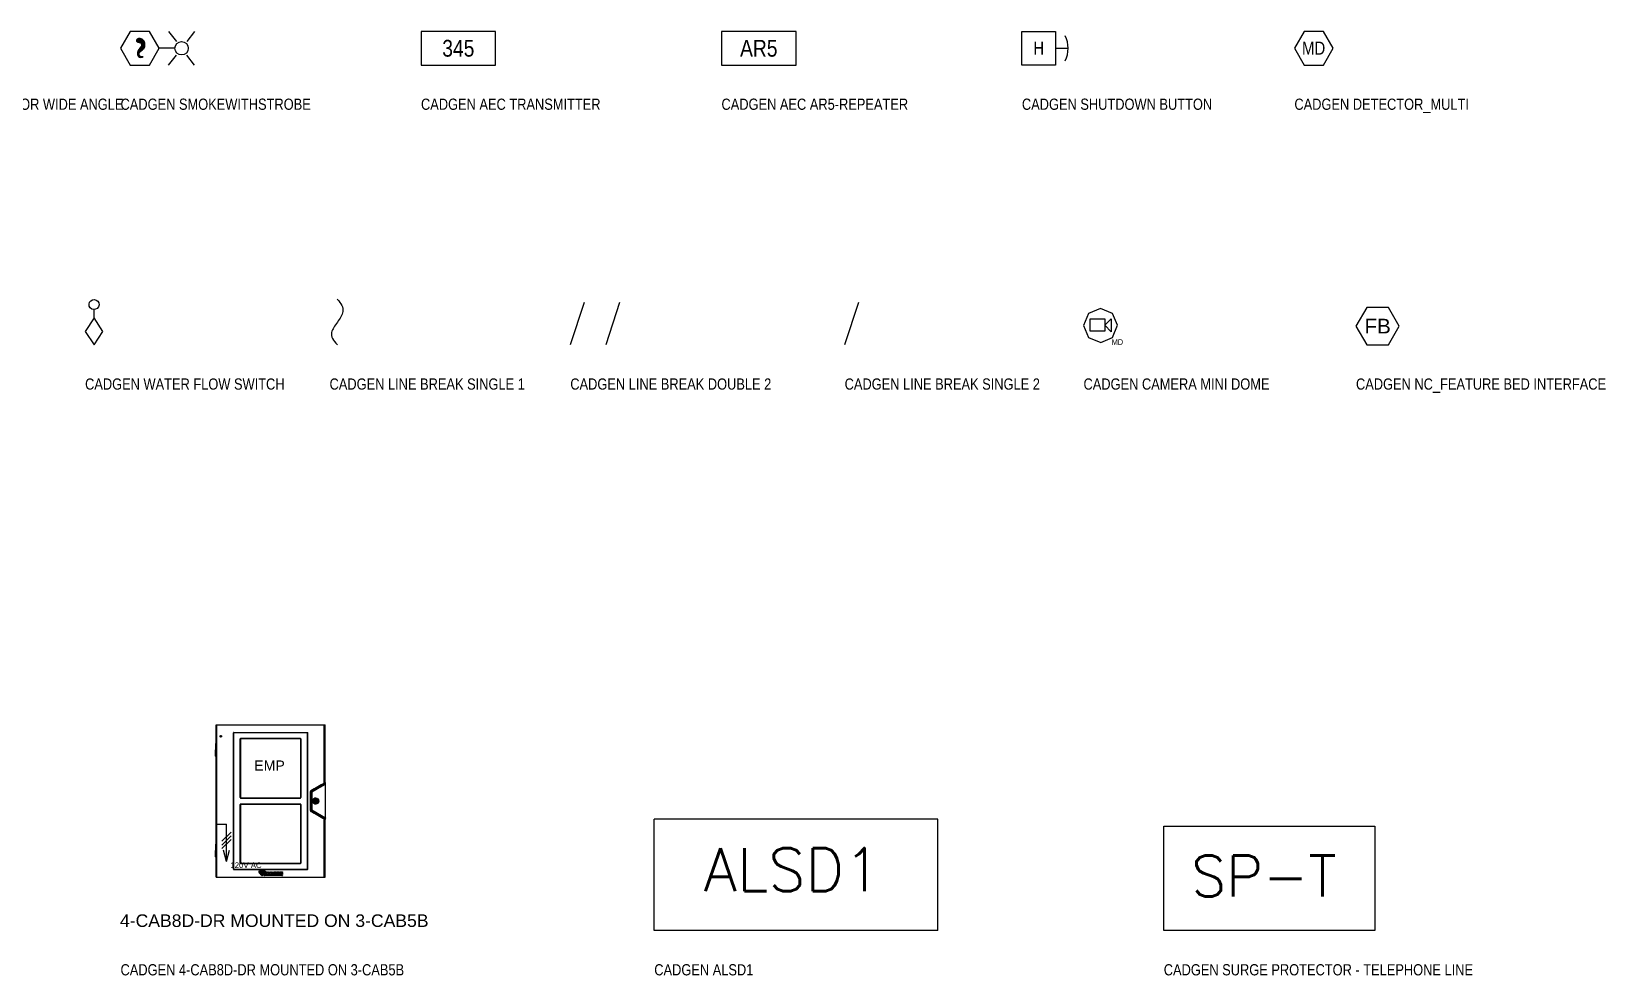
# Model space of a CAD drawing. Extents: x 0 to 1678, y -24 to 1301.
# Drawn here: x 814 to 1658, y -24 to 482 of the extents above; entities that cross this region are included whole.
import ezdxf
from ezdxf.enums import TextEntityAlignment as Align

# ---------------------------------------------------------------- set-up
doc = ezdxf.new("R2010")
doc.units = 0
doc.header["$MEASUREMENT"] = 0
doc.set_wipeout_variables(frame=1)
for name, color, linetype in [('3CAB_INNER_DOOR_', 7, 'Continuous'), ('4050102_A_07', 7, 'Continuous'), ('50116-0157_GATOR', 7, 'Continuous'), ('9001015_06', 7, 'Continuous'), ('9001059_001', 7, 'Continuous'), ('9001067_07', 7, 'Continuous'), ('FA-Riser', 7, 'Continuous'), ('FH-832-6_PENN_DO', 7, 'Continuous'), ('KEY-2', 7, 'Continuous'), ('LEGEND$0$1EFP2-G-ANNO-TEXT', 7, 'Continuous'), ('LEGEND$0$E-ALARM', 7, 'Continuous'), ('LOCK_BARREL-2', 7, 'Continuous'), ('LOCKTAB-2', 7, 'Continuous')]:
    doc.layers.add(name, color=color, linetype=linetype)
doc.styles.add('ADDRESS', font='sanss___.ttf')
doc.styles.add('AMTS', font='ARIALN.TTF', dxfattribs={"height": 9})
doc.styles.add('Arial', font='arial.ttf')
doc.styles.add('BURG RISER$0$SIMPLEX', font='simplex.shx', dxfattribs={"height": 0.09375})
doc.styles.add('LEGEND$0$SIMPLEX', font='simplex.shx', dxfattribs={"height": 0.09375})
doc.styles.add('ROMANS', font='ROMANS.shx', dxfattribs={"height": 9})

# ---------------------------------------------------------------- blocks, each defined once
blk = doc.blocks.new('CADGEN ALSD1')
for p, q in [((0, 0), (0, 59.68)), ((151.94, 59.68), (0, 59.68)), ((151.94, 0), (151.94, 59.68)), ((151.94, 0), (0, 0))]:
    blk.add_line(p, q)
at = {"style": 'BURG RISER$0$SIMPLEX'}
blk.add_text('ALSD1', height=23.085, dxfattribs=at).set_placement((73.99, 32.65), align=Align.MIDDLE_CENTER)
at = {"color": 0, "lineweight": 30, "flags": 104}
blk.add_attdef('DeviceAttributes', text='', height=9, dxfattribs=at).set_placement((156.44, 4.5), align=Align.TOP_LEFT)
blk = doc.blocks.new('CADGEN WATER FLOW SWITCH')
at = {"color": 0, "linetype": 'Continuous', "lineweight": -2}
for p, q in [((0, 8.4), (0, 12.9)), ((0, 8.4), (-4.8, 1.2)), ((-4.8, 1.2), (0, -6)), ((4.8, 1.2), (0, 8.4)), ((0, -6), (4.8, 1.2))]:
    blk.add_line(p, q, dxfattribs=at)
blk.add_ellipse((0, 15.6), major_axis=(1.2, 2.4), ratio=1, dxfattribs=at)
at = {"color": 0, "lineweight": 30, "flags": 104}
blk.add_attdef('DeviceAttributes', text='', height=9, dxfattribs=at).set_placement((9.3, -1.5), align=Align.TOP_LEFT)
blk = doc.blocks.new('CADGEN LINE BREAK DOUBLE 2')
at = {"color": 0, "linetype": 'Continuous', "lineweight": -2}
for p, q in [((-5.83, 11.31), (-13.18, -11.31)), ((13.18, 11.31), (5.83, -11.31))]:
    blk.add_line(p, q, dxfattribs=at)
at = {"color": 0, "lineweight": 30, "flags": 104}
blk.add_attdef('DeviceAttributes', text='', height=9, dxfattribs=at).set_placement((17.68, -6.81), align=Align.TOP_LEFT)
blk = doc.blocks.new('CADGEN DETECTOR_MULTI')
at = {"color": 0, "lineweight": -2}
blk.add_lwpolyline([(5.28, -9.05), (10.47, -0.05), (5.28, 8.94), (-5.11, 8.94), (-10.3, -0.05), (-5.11, -9.05)], close=True, dxfattribs=at)
at = {"color": 0, "lineweight": -2, "style": 'AMTS', "flags": 8}
blk.add_attdef('MD', text='', height=7, dxfattribs=at).set_placement((0, 0), align=Align.MIDDLE_CENTER)
at = {"color": 0, "lineweight": 30, "flags": 104}
blk.add_attdef('DeviceAttributes', text='', height=9, dxfattribs=at).set_placement((14.97, -4.55), align=Align.TOP_LEFT)
blk = doc.blocks.new('CADGEN SMOKEWITHSTROBE')
at = {"lineweight": -2}
h = blk.add_hatch(color=0, dxfattribs=at)
h.dxf.hatch_style = 1
edge = h.paths.add_edge_path()
edge.add_spline(control_points=[(-0.76, 5.19), (-0.59, 5.21), (0.22, 5.33), (1.75, 4.7), (2.91, 2.78), (2.63, 0.26), (1.08, -1.09), (-0.15, -2.02), (-0.66, -3.26), (-0.02, -4.82), (2.49, -4.49), (-0.32, -5.33), (-1.38, -3.7), (-1.34, -1.87), (-0.51, -0.31), (0.71, 0.77), (1.08, 2.14), (0.23, 3.14), (-0.98, 3), (-2, 3.79), (-1.79, 4.79), (-1.2, 5.09), (-0.88, 5.16), (-0.76, 5.19)], knot_values=[0, 0, 0, 0, 0.501359, 2.439251, 4.489808, 6.865277, 9.359, 10.393183, 11.453228, 13.189528, 14.471345, 15.800208, 18.203787, 19.265824, 21.231198, 23.261522, 24.129924, 25.146265, 26.59862, 27.564989, 28.483227, 29.080337, 29.461804, 29.461804, 29.461804, 29.461804], degree=3, periodic=0)
at = {"color": 0, "lineweight": -2}
for p, q in [((15.41, 8.98), (19.52, 3.65)), ((29.28, 8.98), (25.17, 3.65)), ((18.76, 0), (10.38, 0)), ((15.41, -8.98), (19.52, -3.65)), ((29.28, -8.98), (25.17, -3.65))]:
    blk.add_line(p, q, dxfattribs=at)
blk.add_lwpolyline([(5.19, -8.99), (10.38, 0), (5.19, 8.99), (-5.19, 8.99), (-10.38, 0), (-5.19, -8.99)], close=True, dxfattribs=at)
blk.add_circle((22.35, 0), 3.59, dxfattribs=at)
at = {"color": 0, "lineweight": -2, "start_tangent": (0.991955, 0.147673), "end_tangent": (0.974653, 0.210274)}
blk.add_spline([(-0.76, 5.19), (-0.26, 5.24), (1.56, 4.57), (2.64, 2.82), (2.38, 0.46), (0.69, -1.38), (-0.08, -2.07), (-0.45, -3.06), (0.47, -4.53), (1.74, -4.65), (0.44, -4.91), (-1.3, -3.25), (-1.29, -2.19), (-0.44, -0.41), (0.78, 1.21), (0.92, 2.07), (0.3, 2.87), (-1.11, 3.22), (-1.82, 3.88), (-1.63, 4.78), (-1.12, 5.09), (-0.76, 5.19)], degree=3, dxfattribs=at)
at = {"color": 0, "lineweight": 30, "flags": 104}
blk.add_attdef('DeviceAttributes', text='', height=9, dxfattribs=at).set_placement((33.78, -4.49), align=Align.TOP_LEFT)
blk = doc.blocks.new('CADGEN NC_FEATURE BED INTERFACE')
at = {"flags": 128}
blk.add_lwpolyline([(11.6, 0), (5.8, 10.05), (-5.8, 10.05), (-11.6, 0), (-5.8, -10.05), (5.8, -10.05)], close=True, dxfattribs=at)
at = {"style": 'Arial'}
blk.add_text('FB', height=7.891, dxfattribs=at).set_placement((0, 0), align=Align.MIDDLE_CENTER)
at = {"color": 0, "lineweight": 30, "flags": 104}
blk.add_attdef('DeviceAttributes', text='', height=9, dxfattribs=at).set_placement((16.1, -5.55), align=Align.TOP_LEFT)
blk = doc.blocks.new('CADGEN AEC TRANSMITTER')
blk.add_lwpolyline([(-20, -9), (20, -9), (20, 9), (-20, 9)], close=True)
at = {"style": 'ROMANS'}
blk.add_attdef('345', text='', height=9, dxfattribs=at).set_placement((0, 0), align=Align.MIDDLE_CENTER)
at = {"color": 0, "lineweight": 30, "flags": 104}
blk.add_attdef('DeviceAttributes', text='', height=9, dxfattribs=at).set_placement((24.5, -4.5), align=Align.TOP_LEFT)
blk = doc.blocks.new('CADGEN AEC AR5-REPEATER')
blk.add_lwpolyline([(-20, -9), (20, -9), (20, 9), (-20, 9)], close=True)
at = {"style": 'ROMANS'}
blk.add_attdef('AR5', text='', height=9, dxfattribs=at).set_placement((0, 0), align=Align.MIDDLE_CENTER)
at = {"color": 0, "lineweight": 30, "flags": 104}
blk.add_attdef('DeviceAttributes', text='', height=9, dxfattribs=at).set_placement((24.5, -4.5), align=Align.TOP_LEFT)
blk = doc.blocks.new('SE2')
at = {"layer": '3CAB_INNER_DOOR_', "color": 7, "linetype": 'Continuous'}
for p, q in [((15.874, 9.862), (15.85, 9.862)), ((15.85, 9.862), (15.85, 9.612)), ((15.874, 5.862), (15.85, 5.862)), ((15.85, 5.862), (15.85, 5.612))]:
    blk.add_line(p, q, dxfattribs=at)
at = {"layer": '4050102_A_07', "color": 7, "linetype": 'Continuous'}
for p, q in [((15.874, 10.604), (15.902, 10.604)), ((15.874, 4.557), (15.874, 10.604)), ((15.902, 10.604), (20.175, 10.604)), ((15.902, 4.557), (15.902, 10.604)), ((20.175, 10.604), (20.204, 10.604)), ((20.175, 8.291), (20.175, 10.604)), ((20.204, 8.306), (20.204, 10.604)), ((20.175, 4.557), (20.175, 6.87)), ((20.204, 4.557), (20.204, 6.855)), ((15.874, 4.557), (15.902, 4.557)), ((15.902, 4.557), (20.175, 4.557)), ((20.175, 4.557), (20.204, 4.557))]:
    blk.add_line(p, q, dxfattribs=at)
at = {"layer": '50116-0157_GATOR', "color": 7, "linetype": 'Continuous'}
for p, q in [((15.874, 9.612), (15.842, 9.612)), ((15.842, 9.612), (15.842, 9.362)), ((15.874, 9.362), (15.842, 9.362)), ((15.874, 5.612), (15.842, 5.612)), ((15.842, 5.612), (15.842, 5.362)), ((15.874, 5.362), (15.842, 5.362))]:
    blk.add_line(p, q, dxfattribs=at)
at = {"layer": '9001015_06', "color": 7, "linetype": 'Continuous'}
for p, q in [((19.677, 7.94), (20.224, 8.256)), ((20.222, 8.252), (19.678, 7.938)), ((20.182, 8.238), (20.182, 8.291)), ((20.223, 8.315), (20.219, 8.314)), ((20.225, 8.257), (20.221, 8.256)), ((20.226, 8.313), (20.222, 8.312)), ((20.222, 8.258), (20.222, 8.312)), ((20.222, 8.258), (20.226, 8.26)), ((20.222, 6.909), (20.222, 8.252)), ((20.225, 8.252), (20.222, 8.252)), ((20.224, 8.256), (20.225, 8.257)), ((20.225, 8.256), (20.226, 8.258)), ((20.225, 6.909), (20.225, 8.252)), ((20.226, 8.313), (20.226, 8.313)), ((20.226, 8.26), (20.226, 8.313)), ((20.226, 8.26), (20.226, 8.26)), ((19.615, 7.942), (19.615, 7.219)), ((19.618, 7.942), (19.651, 7.942)), ((19.618, 7.942), (19.618, 7.219)), ((19.651, 7.219), (19.651, 7.942)), ((19.664, 7.218), (19.664, 7.943)), ((19.666, 7.943), (19.664, 7.943)), ((19.676, 7.938), (19.666, 7.943)), ((19.666, 7.943), (19.666, 7.218)), ((19.667, 7.945), (19.677, 7.94)), ((19.676, 7.223), (19.676, 7.938)), ((19.678, 7.938), (19.676, 7.938)), ((19.678, 7.938), (19.677, 7.94)), ((19.678, 7.938), (19.678, 7.223)), ((19.651, 7.219), (19.618, 7.219)), ((19.666, 7.218), (19.664, 7.218)), ((19.666, 7.218), (19.676, 7.223)), ((19.677, 7.221), (19.667, 7.216)), ((19.678, 7.223), (19.676, 7.223)), ((19.678, 7.223), (19.677, 7.221)), ((20.224, 6.905), (19.677, 7.221)), ((19.678, 7.223), (20.222, 6.909)), ((20.182, 6.87), (20.182, 6.923)), ((20.221, 6.905), (20.225, 6.904)), ((20.225, 6.909), (20.222, 6.909)), ((20.222, 6.85), (20.222, 6.903)), ((20.226, 6.901), (20.222, 6.903)), ((20.225, 6.904), (20.224, 6.905)), ((20.226, 6.903), (20.225, 6.905)), ((20.226, 6.848), (20.226, 6.901)), ((20.226, 6.901), (20.226, 6.901)), ((20.219, 6.847), (20.223, 6.846)), ((20.222, 6.85), (20.226, 6.848)), ((20.226, 6.848), (20.226, 6.848))]:
    blk.add_line(p, q, dxfattribs=at)
blk.add_circle((19.837, 7.581), 0.12, dxfattribs=at)
for centre, radius, start, end in [((19.67, 7.942), 0.0555, 119.4393, 179.95638), ((19.671, 7.942), 0.053, 119.39545, 179.89937), ((19.669, 7.943), 0.00495, 119.37839, 179.95374), ((19.669, 7.943), 0.00245, 118.75224, 179.95312), ((19.678, 7.938), 0.0025, 120.04029, 179.95971), ((19.67, 7.219), 0.0555, 180.04362, 240.5607), ((19.671, 7.219), 0.053, 180.10063, 240.60455), ((19.669, 7.218), 0.00495, 180.0464, 240.62146), ((19.669, 7.218), 0.00245, 180.04718, 241.24745), ((19.678, 7.223), 0.0025, 180.04029, 239.95971)]:
    blk.add_arc(centre, radius, start, end, dxfattribs=at)
for centre, major_axis, ratio, start_param, end_param in [((18.037, 6.827), (6.081, 3.515), 0.030233, 1.193312, 1.286191), ((18.039, 6.824), (6.084, 3.515), 0.030227, 1.193323, 1.286202), ((18.039, 6.771), (6.084, 3.515), 0.030227, 1.193323, 1.282447), ((18.04, 6.769), (6.081, 3.515), 0.030233, 1.193312, 1.282436), ((20.159, 8.279), (0.0607, 0.0351), 0.030233, 0.138795, 1.193312), ((20.181, 8.291), (0.00123, -0.00218), 0.311765, 1.397293, 3.178331), ((20.16, 8.276), (0.0632, 0.0351), 0.029613, 0.139831, 1.194348), ((20.16, 8.223), (0.0632, 0.0351), 0.029613, 0.139831, 1.194348), ((20.181, 8.238), (0.00123, -0.00218), 0.311765, 0.036738, 1.397293), ((20.161, 8.221), (0.0607, 0.0351), 0.030233, 0.138795, 1.193312), ((20.22, 8.312), (0.00077, -0.00238), 0.986581, 1.263721, 3.357006), ((20.22, 8.258), (0.00077, -0.00238), 0.986581, 0.215413, 1.263721), ((20.223, 8.252), (-0.00126, -0.00361), 0.034508, 3.216435, 4.752325), ((20.224, 8.313), (-0.00196, -0.00158), 0.994283, 2.465482, 4.342356), ((20.223, 8.258), (-0.00217, 0.00125), 0.99757, 2.61694, 3.141591), ((20.224, 8.26), (-0.00196, -0.00158), 0.994283, 1.416176, 2.464484), ((20.225, 8.252), (0, 0.00577), 0.030233, 0.456792, 1.588271), ((19.617, 7.942), (0.0025, 0), 0.020137, 1.302597, 3.176513), ((19.644, 7.988), (0.00123, -0.00218), 0.231658, 1.44035, 3.177476), ((19.666, 7.947), (0.00123, -0.00218), 0.234907, 0.035912, 1.438579), ((19.617, 7.219), (0.0025, 0), 0.020137, 3.106672, 4.980588), ((19.644, 7.173), (0.00123, 0.00218), 0.231658, 3.10571, 4.842836), ((18.037, 8.334), (6.081, -3.515), 0.030233, -1.286191, -1.193312), ((18.039, 8.337), (6.084, -3.515), 0.030227, -1.286202, -1.193323), ((18.04, 8.392), (6.081, -3.515), 0.030233, -1.282436, -1.193312), ((19.666, 7.214), (0.00123, 0.00218), 0.234907, 4.844606, 6.247273), ((18.039, 8.39), (6.084, -3.515), 0.030227, -1.282447, -1.193323), ((20.181, 6.923), (0.00123, 0.00218), 0.311765, 4.885893, 6.246447), ((20.16, 6.938), (0.0632, -0.0351), 0.029613, -1.194348, -0.139831), ((20.161, 6.94), (0.0607, -0.0351), 0.030233, -1.193312, -0.138795), ((20.22, 6.903), (0.00077, 0.00238), 0.986581, 5.019464, 6.067772), ((20.223, 6.909), (0.00126, -0.00361), 0.034508, 4.672453, 6.208343), ((20.223, 6.903), (-0.00217, -0.00125), 0.99757, 3.141593, 3.666246), ((20.225, 6.909), (0, 0.00577), 0.030233, 1.553322, 2.6848), ((20.224, 6.901), (0.00196, -0.00158), 0.994283, 0.677108, 1.725416), ((20.181, 6.87), (0.00123, 0.00218), 0.311765, 3.104854, 4.885893), ((20.159, 6.882), (0.0607, -0.0351), 0.030233, -1.193312, -0.138795), ((20.16, 6.885), (0.0632, -0.0351), 0.029613, -1.194348, -0.139831), ((20.22, 6.85), (0.00077, 0.00238), 0.986581, 2.92618, 5.019464), ((20.224, 6.848), (-0.00196, 0.00158), 0.994283, 1.940829, 3.817703)]:
    blk.add_ellipse(centre, major_axis=major_axis, ratio=ratio, start_param=start_param, end_param=end_param, dxfattribs=at)
at = {"layer": '9001059_001', "color": 7, "linetype": 'Continuous'}
for p, q in [((17.67, 4.687), (17.67, 4.769)), ((17.67, 4.769), (17.76, 4.769)), ((17.761, 4.687), (17.67, 4.687)), ((17.76, 4.75), (17.695, 4.75)), ((17.695, 4.75), (17.695, 4.737)), ((17.695, 4.737), (17.756, 4.737)), ((17.756, 4.72), (17.695, 4.72)), ((17.695, 4.72), (17.695, 4.707)), ((17.695, 4.707), (17.761, 4.707)), ((17.708, 4.799), (17.7, 4.799)), ((17.756, 4.737), (17.756, 4.72)), ((17.76, 4.769), (17.76, 4.75)), ((17.761, 4.707), (17.761, 4.687)), ((17.777, 4.769), (17.853, 4.769)), ((17.777, 4.687), (17.777, 4.769)), ((17.853, 4.687), (17.777, 4.687)), ((17.847, 4.749), (17.802, 4.749)), ((17.802, 4.749), (17.802, 4.708)), ((17.802, 4.708), (17.847, 4.708)), ((17.803, 4.664), (18.516, 4.664)), ((18.491, 4.614), (17.803, 4.614)), ((17.862, 4.723), (17.862, 4.734)), ((17.887, 4.741), (17.887, 4.716)), ((17.894, 4.769), (17.919, 4.769)), ((17.921, 4.687), (17.894, 4.769)), ((17.919, 4.769), (17.936, 4.709)), ((17.95, 4.687), (17.921, 4.687)), ((17.936, 4.709), (17.957, 4.769)), ((17.936, 4.709), (17.936, 4.709)), ((17.969, 4.741), (17.95, 4.687)), ((17.957, 4.769), (17.98, 4.769)), ((17.969, 4.741), (17.969, 4.741)), ((17.988, 4.687), (17.969, 4.741)), ((17.98, 4.769), (18.001, 4.709)), ((18.017, 4.687), (17.988, 4.687)), ((18.001, 4.709), (18.019, 4.769)), ((18.001, 4.709), (18.001, 4.709)), ((18.043, 4.769), (18.017, 4.687)), ((18.019, 4.769), (18.043, 4.769)), ((18.04, 4.687), (18.085, 4.769)), ((18.069, 4.687), (18.04, 4.687)), ((18.076, 4.702), (18.069, 4.687)), ((18.127, 4.702), (18.076, 4.702)), ((18.085, 4.769), (18.117, 4.769)), ((18.101, 4.75), (18.085, 4.719)), ((18.085, 4.719), (18.117, 4.719)), ((18.117, 4.719), (18.101, 4.75)), ((18.117, 4.769), (18.162, 4.687)), ((18.135, 4.687), (18.127, 4.702)), ((18.162, 4.687), (18.135, 4.687)), ((18.171, 4.769), (18.247, 4.769)), ((18.171, 4.687), (18.171, 4.769)), ((18.196, 4.687), (18.171, 4.687)), ((18.196, 4.749), (18.196, 4.729)), ((18.236, 4.749), (18.196, 4.749)), ((18.196, 4.729), (18.238, 4.729)), ((18.196, 4.708), (18.196, 4.687)), ((18.236, 4.708), (18.196, 4.708)), ((18.246, 4.687), (18.246, 4.697)), ((18.271, 4.687), (18.246, 4.687)), ((18.247, 4.737), (18.247, 4.74)), ((18.258, 4.719), (18.258, 4.719)), ((18.271, 4.701), (18.271, 4.687)), ((18.272, 4.745), (18.272, 4.74)), ((18.289, 4.769), (18.365, 4.769)), ((18.289, 4.687), (18.289, 4.769)), ((18.365, 4.687), (18.289, 4.687)), ((18.359, 4.749), (18.315, 4.749)), ((18.315, 4.749), (18.315, 4.708)), ((18.315, 4.708), (18.359, 4.708)), ((18.374, 4.723), (18.374, 4.734)), ((18.399, 4.741), (18.399, 4.716)), ((18.413, 4.714), (18.438, 4.714)), ((18.413, 4.708), (18.413, 4.714)), ((18.475, 4.686), (18.445, 4.686)), ((18.446, 4.77), (18.481, 4.77)), ((18.475, 4.752), (18.448, 4.752)), ((18.449, 4.705), (18.48, 4.705)), ((18.513, 4.743), (18.488, 4.743)), ((18.513, 4.746), (18.513, 4.743)), ((18.516, 4.664), (18.516, 4.639))]:
    blk.add_line(p, q, dxfattribs=at)
for centre, radius, start, end in [((17.803, 4.639), 0.0252, 90, 270), ((18.491, 4.639), 0.0249, 270, 359.97272)]:
    blk.add_arc(centre, radius, start, end, dxfattribs=at)
for points in [[(17.7, 4.799), (17.68, 4.799), (17.621, 4.796), (17.561, 4.777)], [(17.561, 4.777), (17.565, 4.768), (17.602, 4.682), (17.708, 4.616)], [(17.628, 4.702), (17.588, 4.744), (17.598, 4.764), (17.6, 4.767)], [(17.6, 4.767), (17.642, 4.791), (17.701, 4.789), (17.707, 4.789)], [(17.771, 4.658), (17.695, 4.63), (17.635, 4.695), (17.628, 4.702)], [(17.707, 4.789), (17.792, 4.789), (17.848, 4.779), (17.854, 4.777)], [(17.854, 4.777), (17.848, 4.78), (17.791, 4.799), (17.708, 4.799)], [(17.708, 4.616), (17.731, 4.63), (17.767, 4.655), (17.771, 4.658)], [(17.862, 4.734), (17.862, 4.746), (17.857, 4.749), (17.847, 4.749)], [(17.847, 4.708), (17.857, 4.708), (17.862, 4.711), (17.862, 4.723)], [(17.853, 4.769), (17.878, 4.769), (17.887, 4.761), (17.887, 4.741)], [(17.887, 4.716), (17.887, 4.695), (17.878, 4.687), (17.853, 4.687)], [(18.247, 4.74), (18.247, 4.747), (18.244, 4.749), (18.236, 4.749)], [(18.246, 4.697), (18.246, 4.706), (18.244, 4.708), (18.236, 4.708)], [(18.238, 4.729), (18.245, 4.729), (18.247, 4.731), (18.247, 4.737)], [(18.247, 4.769), (18.266, 4.769), (18.272, 4.759), (18.272, 4.745)], [(18.272, 4.74), (18.272, 4.729), (18.269, 4.722), (18.258, 4.719)], [(18.258, 4.719), (18.265, 4.718), (18.271, 4.715), (18.271, 4.701)], [(18.374, 4.734), (18.374, 4.746), (18.37, 4.749), (18.359, 4.749)], [(18.359, 4.708), (18.37, 4.708), (18.374, 4.711), (18.374, 4.723)], [(18.365, 4.769), (18.39, 4.769), (18.399, 4.761), (18.399, 4.741)], [(18.399, 4.716), (18.399, 4.695), (18.39, 4.687), (18.365, 4.687)], [(18.445, 4.686), (18.422, 4.686), (18.413, 4.691), (18.413, 4.708)], [(18.438, 4.714), (18.438, 4.705), (18.442, 4.705), (18.449, 4.705)], [(18.468, 4.738), (18.507, 4.738), (18.516, 4.736), (18.516, 4.712)], [(18.488, 4.743), (18.488, 4.749), (18.487, 4.752), (18.475, 4.752)], [(18.516, 4.712), (18.516, 4.69), (18.509, 4.686), (18.475, 4.686)], [(18.481, 4.77), (18.51, 4.77), (18.513, 4.76), (18.513, 4.746)]]:
    blk.add_open_spline(points, degree=3, dxfattribs=at)
for points, knots in [([(18.48, 4.705), (18.485, 4.705), (18.49, 4.705), (18.49, 4.711), (18.49, 4.719), (18.487, 4.719), (18.455, 4.719), (18.417, 4.719), (18.413, 4.724), (18.413, 4.744), (18.413, 4.758), (18.414, 4.77), (18.446, 4.77)], [0, 0, 0, 0, 0.25, 0.25, 0.25, 0.5, 0.5, 0.5, 0.75, 0.75, 0.75, 1, 1, 1, 1]), ([(18.448, 4.752), (18.442, 4.752), (18.438, 4.75), (18.438, 4.745), (18.438, 4.738), (18.441, 4.738), (18.468, 4.738)], [0, 0, 0, 0, 0.5, 0.5, 0.5, 1, 1, 1, 1])]:
    blk.add_open_spline(points, degree=3, knots=knots, dxfattribs=at)
at = {"layer": '9001067_07', "color": 7, "linetype": 'Continuous'}
for p, q in [((16.565, 10.295), (16.562, 10.295)), ((16.562, 10.295), (16.562, 4.866)), ((16.562, 10.295), (16.562, 10.295)), ((16.562, 10.295), (16.562, 4.866)), ((16.565, 4.866), (16.565, 10.295)), ((16.569, 10.295), (16.565, 10.295)), ((16.569, 4.866), (16.569, 10.295)), ((16.57, 10.295), (16.569, 10.295)), ((16.57, 10.295), (16.57, 4.866)), ((16.573, 10.299), (16.575, 10.305)), ((16.573, 10.299), (19.504, 10.299)), ((19.504, 10.298), (16.573, 10.298)), ((16.575, 10.305), (19.503, 10.305)), ((16.836, 7.717), (16.836, 10.048)), ((16.836, 10.048), (16.838, 10.048)), ((16.851, 10.047), (16.838, 10.048)), ((16.838, 10.048), (16.838, 7.717)), ((16.851, 7.718), (16.851, 10.047)), ((16.851, 10.047), (16.852, 10.047)), ((16.852, 7.718), (16.852, 10.047)), ((16.857, 10.067), (16.871, 10.066)), ((16.871, 10.066), (19.207, 10.066)), ((19.207, 10.066), (19.22, 10.067)), ((19.239, 10.048), (19.226, 10.047)), ((19.226, 10.047), (19.226, 7.718)), ((19.226, 10.047), (19.226, 10.047)), ((19.226, 10.047), (19.226, 7.718)), ((19.239, 7.717), (19.239, 10.048)), ((19.239, 10.048), (19.241, 10.048)), ((19.241, 10.048), (19.241, 7.717)), ((19.504, 10.299), (19.503, 10.305)), ((19.507, 4.866), (19.507, 10.295)), ((19.508, 10.295), (19.507, 10.295)), ((19.508, 10.295), (19.512, 10.295)), ((19.508, 10.295), (19.508, 4.866)), ((19.512, 10.295), (19.512, 4.866)), ((19.515, 10.295), (19.512, 10.295)), ((19.515, 4.866), (19.515, 10.295)), ((19.515, 10.295), (19.515, 10.295)), ((19.515, 4.866), (19.515, 10.295)), ((16.836, 7.717), (16.838, 7.717)), ((16.838, 7.717), (16.851, 7.718)), ((16.851, 7.718), (16.852, 7.718)), ((16.871, 7.699), (16.857, 7.699)), ((19.207, 7.699), (16.871, 7.699)), ((19.22, 7.699), (19.207, 7.699)), ((19.226, 7.718), (19.239, 7.717)), ((19.226, 7.718), (19.226, 7.718)), ((19.239, 7.717), (19.241, 7.717)), ((16.836, 5.114), (16.836, 7.443)), ((16.836, 7.443), (16.838, 7.443)), ((16.851, 7.443), (16.838, 7.443)), ((16.838, 7.443), (16.838, 5.114)), ((16.851, 5.114), (16.851, 7.443)), ((16.852, 7.443), (16.851, 7.443)), ((16.852, 5.114), (16.852, 7.443)), ((16.857, 7.464), (19.221, 7.464)), ((16.857, 7.462), (16.871, 7.461)), ((19.22, 7.462), (16.857, 7.462)), ((19.207, 7.461), (19.22, 7.462)), ((19.226, 7.443), (19.226, 5.114)), ((19.226, 7.443), (19.226, 7.443)), ((19.239, 7.443), (19.226, 7.443)), ((19.226, 7.443), (19.226, 5.114)), ((19.239, 5.114), (19.239, 7.443)), ((19.241, 7.443), (19.239, 7.443)), ((19.241, 7.443), (19.241, 5.114)), ((16.838, 5.114), (16.836, 5.114)), ((16.838, 5.114), (16.851, 5.114)), ((16.852, 5.114), (16.851, 5.114)), ((16.871, 5.096), (16.857, 5.095)), ((16.857, 5.095), (19.22, 5.095)), ((19.221, 5.093), (16.857, 5.093)), ((19.22, 5.095), (19.207, 5.096)), ((19.226, 5.114), (19.239, 5.114)), ((19.226, 5.114), (19.226, 5.114)), ((19.239, 5.114), (19.241, 5.114)), ((16.562, 4.866), (16.565, 4.866)), ((16.562, 4.866), (16.562, 4.866)), ((16.565, 4.866), (16.569, 4.866)), ((16.573, 4.863), (19.504, 4.863)), ((16.575, 4.856), (16.573, 4.862)), ((19.504, 4.862), (16.573, 4.862)), ((19.503, 4.856), (16.575, 4.856)), ((19.503, 4.856), (19.504, 4.862)), ((19.512, 4.866), (19.508, 4.866)), ((19.512, 4.866), (19.515, 4.866)), ((19.515, 4.866), (19.515, 4.866))]:
    blk.add_line(p, q, dxfattribs=at)
for centre, radius, start, end in [((16.572, 10.295), 0.00982, 89.72952, 179.61998), ((16.575, 10.295), 0.00977, 89.90076, 179.86653), ((16.573, 10.295), 0.00396, 90.30157, 179.30465), ((16.573, 10.295), 0.00256, 87.72064, 179.19969), ((16.579, 10.298), 0.00648, 164.22973, 176.73305), ((16.857, 10.048), 0.0207, 89.62825, 179.80572), ((16.857, 10.048), 0.0188, 89.26643, 179.59256), ((16.87, 10.047), 0.0188, 89.24832, 179.5768), ((19.207, 10.047), 0.0188, 0.45287, 90.722), ((19.22, 10.048), 0.0188, 0.43623, 90.70478), ((19.221, 10.048), 0.0207, 0.20802, 90.35801), ((19.503, 10.295), 0.00977, 0.13489, 90.0978), ((19.504, 10.295), 0.00395, 0.50073, 89.89327), ((19.498, 10.298), 0.00647, 3.19665, 15.70211), ((19.504, 10.295), 0.00258, 1.14972, 91.96852), ((19.505, 10.295), 0.00981, 0.32786, 90.32264), ((16.857, 7.717), 0.0207, 180.20802, 270.35801), ((16.857, 7.717), 0.0188, 180.43623, 270.70478), ((16.87, 7.718), 0.0188, 180.45287, 270.722), ((19.207, 7.718), 0.0188, 269.24832, 359.5768), ((19.22, 7.717), 0.0188, 269.26643, 359.59256), ((19.221, 7.717), 0.0207, 269.62825, 359.80572), ((16.857, 7.443), 0.0207, 89.62945, 179.8057), ((16.857, 7.443), 0.0188, 89.26765, 179.59252), ((16.87, 7.442), 0.0188, 89.24953, 179.57676), ((19.207, 7.442), 0.0188, 0.45292, 90.72079), ((19.22, 7.443), 0.0188, 0.43627, 90.70356), ((19.221, 7.443), 0.0207, 0.20804, 90.35681), ((16.857, 5.114), 0.0207, 180.20804, 270.35681), ((16.857, 5.114), 0.0188, 180.43627, 270.70356), ((16.87, 5.114), 0.0188, 180.45292, 270.72079), ((19.207, 5.114), 0.0188, 269.24953, 359.57676), ((19.22, 5.114), 0.0188, 269.26765, 359.59252), ((19.221, 5.114), 0.0207, 269.62945, 359.8057), ((16.572, 4.866), 0.00981, 180.32786, 270.32264), ((16.575, 4.866), 0.00977, 180.13489, 270.0978), ((16.573, 4.866), 0.00395, 180.50073, 269.89327), ((16.575, 5.107), 0.242, 268.59881, 268.84635), ((16.573, 4.866), 0.00258, 181.62707, 274.06158), ((16.579, 4.863), 0.00636, 179.34279, 192.00004), ((19.503, 4.866), 0.00977, 269.90076, 359.86653), ((19.504, 4.866), 0.00258, 265.93804, 358.3338), ((19.504, 4.866), 0.00396, 270.30157, 359.30465), ((19.498, 4.863), 0.00636, 347.99993, 0.65687), ((19.505, 4.866), 0.00982, 269.72952, 359.61998), ((19.502, 5.091), 0.226, 271.23573, 271.501)]:
    blk.add_arc(centre, radius, start, end, dxfattribs=at)
for centre, major_axis, start_param, end_param in [((16.857, 10.069), (0, -0.00197), 4.712393, 6.265397), ((19.22, 10.069), (0, -0.00197), 0.017789, 1.570793), ((16.857, 7.697), (0, 0.00197), 0.017789, 1.570793), ((19.22, 7.697), (0, 0.00197), 4.712393, 6.265397), ((16.857, 7.464), (0, 0.00197), 1.570796, 3.123804), ((19.22, 7.464), (0, 0.00197), 3.159381, 4.712389), ((16.857, 5.093), (0, 0.00197), 0.017789, 1.570797), ((19.22, 5.093), (0, 0.00197), 4.712389, 6.265397)]:
    blk.add_ellipse(centre, major_axis=major_axis, ratio=0.19327, start_param=start_param, end_param=end_param, dxfattribs=at)
for points, knots in [([(16.857, 10.069), (17.051, 10.069), (17.248, 10.069), (17.643, 10.069), (17.841, 10.069), (18.139, 10.069), (18.238, 10.069), (18.436, 10.069), (18.535, 10.069), (18.83, 10.069), (19.026, 10.069), (19.221, 10.069)], [0, 0, 0, 0, 0.25, 0.25, 0.5, 0.5, 0.625, 0.625, 0.75, 0.75, 1, 1, 1, 1]), ([(19.22, 10.067), (19.025, 10.067), (18.83, 10.067), (18.534, 10.067), (18.436, 10.067), (18.238, 10.067), (18.139, 10.067), (17.841, 10.067), (17.643, 10.067), (17.248, 10.067), (17.052, 10.067), (16.857, 10.067)], [0, 0, 0, 0, 0.25, 0.25, 0.375, 0.375, 0.5, 0.5, 0.75, 0.75, 1, 1, 1, 1]), ([(16.857, 7.699), (17.052, 7.699), (17.248, 7.699), (17.543, 7.699), (17.641, 7.699), (17.839, 7.699), (17.939, 7.699), (18.236, 7.699), (18.434, 7.699), (18.829, 7.699), (19.025, 7.699), (19.22, 7.699)], [0, 0, 0, 0, 0.25, 0.25, 0.375, 0.375, 0.5, 0.5, 0.75, 0.75, 1, 1, 1, 1]), ([(19.221, 7.697), (19.026, 7.697), (18.83, 7.697), (18.434, 7.697), (18.236, 7.697), (17.939, 7.697), (17.839, 7.697), (17.641, 7.697), (17.543, 7.697), (17.247, 7.697), (17.051, 7.697), (16.857, 7.697)], [0, 0, 0, 0, 0.25, 0.25, 0.5, 0.5, 0.625, 0.625, 0.75, 0.75, 1, 1, 1, 1]), ([(16.871, 7.461), (17.063, 7.461), (17.257, 7.461), (17.549, 7.461), (17.646, 7.461), (17.842, 7.461), (17.94, 7.461), (18.234, 7.461), (18.43, 7.461), (18.82, 7.461), (19.014, 7.461), (19.207, 7.461)], [0, 0, 0, 0, 0.25, 0.25, 0.375, 0.375, 0.5, 0.5, 0.75, 0.75, 1, 1, 1, 1]), ([(19.207, 5.096), (19.014, 5.096), (18.821, 5.096), (18.529, 5.096), (18.431, 5.096), (18.236, 5.096), (18.137, 5.096), (17.843, 5.096), (17.647, 5.096), (17.257, 5.096), (17.063, 5.096), (16.871, 5.096)], [0, 0, 0, 0, 0.25, 0.25, 0.375, 0.375, 0.5, 0.5, 0.75, 0.75, 1, 1, 1, 1])]:
    blk.add_open_spline(points, degree=3, knots=knots, dxfattribs=at)
at = {"layer": 'FH-832-6_PENN_DO', "color": 7, "linetype": 'Continuous'}
blk.add_ellipse((16.058, 10.154), major_axis=(0, -0.0267), ratio=0.945178, dxfattribs=at)
blk.add_open_spline([(16.031, 10.154), (16.031, 10.152), (16.031, 10.147), (16.034, 10.139), (16.04, 10.131), (16.048, 10.126), (16.057, 10.124), (16.066, 10.125), (16.075, 10.129), (16.082, 10.135), (16.086, 10.144), (16.088, 10.154), (16.086, 10.163), (16.082, 10.172), (16.075, 10.179), (16.066, 10.183), (16.057, 10.184), (16.048, 10.182), (16.04, 10.176), (16.034, 10.169), (16.031, 10.161), (16.031, 10.156), (16.031, 10.154)], degree=3, knots=[0, 0, 0, 0, 0.028385, 0.080737, 0.133264, 0.185715, 0.238014, 0.290152, 0.342206, 0.39428, 0.446477, 0.498825, 0.551298, 0.60383, 0.656336, 0.708727, 0.76095, 0.81304, 0.865086, 0.917206, 0.969471, 1, 1, 1, 1], dxfattribs=at)
at = {"layer": 'KEY-2', "color": 7, "linetype": 'Continuous'}
for p, q in [((19.931, 7.591), (19.718, 7.591)), ((19.718, 7.591), (19.718, 7.569)), ((19.931, 7.569), (19.718, 7.569)), ((19.931, 7.569), (19.931, 7.591))]:
    blk.add_line(p, q, dxfattribs=at)
at = {"layer": 'LOCK_BARREL-2', "color": 7, "linetype": 'Continuous'}
for start, end in [(0, 174.58307), (185.68182, 0)]:
    blk.add_arc((19.837, 7.581), 0.114, start, end, dxfattribs=at)
at = {"layer": 'LOCKTAB-2', "color": 7, "linetype": 'Continuous'}
for radius, start, end in [(0.075, 8.23174, 171.76826), (0.075, 188.63598, 351.36402), (0.0331, 18.91757, 161.08243), (0.0331, 199.87753, 340.12247), (0.0299, 21.03186, 158.96814), (0.0299, 202.10967, 337.89033)]:
    blk.add_arc((19.837, 7.581), radius, start, end, dxfattribs=at)
blk = doc.blocks.new('CADGEN 4-CAB8D-DR MOUNTED ON 3-CAB5B')
for p, q in [((-29.29, 28.29), (-23.56, 28.29)), ((-23.56, 8.28), (-23.56, 28.29)), ((-21.1, 24.14), (-26.03, 19.22)), ((-21.1, 22.04), (-26.03, 17.12)), ((-21.1, 20.16), (-26.03, 15.24)), ((-23.56, 8.28), (-25.23, 14.48)), ((-23.56, 8.28), (-21.9, 14.48))]:
    blk.add_line(p, q)
at = {"xscale": 13.48392133350533, "yscale": 13.48392133350533, "zscale": 13.48392133350533}
blk.add_blockref('SE2', (-243.23, -61.45), dxfattribs=at)
at = {"char_height": 6.742, "attachment_point": 5}
for s, insert in [('{\\fArial|b0|i0|c0|p34;\\H0.8x;\\C7;EMP}', (-0.53, 59.82)), ('{\\fArial|b0|i0|c0|p34;\\C7;4-CAB8D-DR MOUNTED ON 3-CAB5B}', (2, -23.41))]:
    blk.add_mtext(s, dxfattribs=dict(at, insert=insert))
at = {"insert": (-4.76, 7.87), "char_height": 3, "attachment_point": 3, "line_spacing_factor": 1.793954, "style": 'ADDRESS'}
blk.add_mtext('\\pxqc;120V AC', dxfattribs=at)
at = {"color": 0, "lineweight": 30, "flags": 104}
blk.add_attdef('DeviceAttributes', text='', height=9, dxfattribs=at).set_placement((88.88, -24.19), align=Align.TOP_LEFT)
blk = doc.blocks.new('CADGEN LINE BREAK SINGLE 2')
at = {"color": 0, "linetype": 'Continuous', "lineweight": -2}
blk.add_line((3.68, 11.31), (-3.68, -11.31), dxfattribs=at)
at = {"color": 0, "lineweight": 30, "flags": 104}
blk.add_attdef('DeviceAttributes', text='', height=9, dxfattribs=at).set_placement((8.18, -6.81), align=Align.TOP_LEFT)
blk = doc.blocks.new('CADGEN SURGE PROTECTOR - TELEPHONE LINE')
at = {"layer": 'LEGEND$0$E-ALARM'}
blk.add_lwpolyline([(-56.57, 56.04), (56.57, 56.04), (56.57, 0), (-56.57, 0)], close=True, dxfattribs=at)
at = {"color": 0, "lineweight": 30, "flags": 104}
blk.add_attdef('DeviceAttributes', text='', height=9, dxfattribs=at).set_placement((61.07, 4.5), align=Align.TOP_LEFT)
at = {"layer": 'LEGEND$0$1EFP2-G-ANNO-TEXT', "color": 2, "style": 'LEGEND$0$SIMPLEX'}
blk.add_text('SP-T', height=21.893, dxfattribs=at).set_placement((-41.88, 18.35))
blk = doc.blocks.new('G')
at = {"color": 0, "lineweight": -2}
for p, q in [((-0.49, 0.13), (3.19, 4.03)), ((3.19, -3.85), (-0.49, 0.13)), ((3.19, 4.03), (3.19, -3.85))]:
    blk.add_line(p, q, dxfattribs=at)
blk.add_lwpolyline([(-9.61, 3.94), (-0.49, 3.94), (-0.49, -3.54), (-9.61, -3.54)], close=True, dxfattribs=at)
at = {"color": 0, "lineweight": 30, "flags": 104}
blk.add_attdef('DeviceAttributes', text='', height=9, dxfattribs=at).set_placement((7.69, 0.65), align=Align.TOP_LEFT)
blk = doc.blocks.new('CADGEN CAMERA MINI DOME')
at = {"color": 0, "lineweight": -2}
blk.add_lwpolyline([(-6.31, -6.42), (0.15, -9.04), (6.57, -6.31), (9.19, 0.15), (6.47, 6.57), (0, 9.19), (-6.42, 6.47), (-9.04, 0)], close=True, dxfattribs=at)
at = {"color": 0, "lineweight": -2, "xscale": 0.8770018379527884, "yscale": 0.8770018379527884, "zscale": 0.8770018379527884}
blk.add_blockref('G', (2.89, 0.09), dxfattribs=at)
at = {"color": 0, "lineweight": -2, "insert": (6.05, -7.33), "char_height": 3, "attachment_point": 1, "style": 'AMTS'}
blk.add_mtext_dynamic_manual_height_columns('MD', width=9.6169, gutter_width=1, heights=[0], dxfattribs=at)
at = {"color": 0, "lineweight": 30, "flags": 104}
blk.add_attdef('DeviceAttributes', text='', height=9, dxfattribs=at).set_placement((20.17, -5.83), align=Align.TOP_LEFT)
blk = doc.blocks.new('CADGEN LINE BREAK SINGLE 1')
at = {"color": 0, "linetype": 'Continuous', "lineweight": -2}
blk.add_open_spline([(0, 12.32), (2.2, 10), (4.16, 6.21), (0.09, 0), (-4.39, -5.95), (-2.29, -9.77), (0.1, -12.13)], degree=3, knots=[0, 0, 0, 0, 10.013373, 18.477931, 27.114918, 37.413475, 37.413475, 37.413475, 37.413475], dxfattribs=at)
at = {"color": 0, "lineweight": 30, "flags": 104}
blk.add_attdef('DeviceAttributes', text='', height=9, dxfattribs=at).set_placement((8.66, -7.63), align=Align.TOP_LEFT)
blk = doc.blocks.new('CADGEN SHUTDOWN BUTTON')
at = {"color": 0, "lineweight": -2}
blk.add_arc((10, 0), 14.76, 332.80417, 27.19583, dxfattribs=at)
at = {"color": 0, "lineweight": 30, "flags": 104}
blk.add_attdef('DeviceAttributes', text='', height=9, dxfattribs=at).set_placement((29.26, -4.49), align=Align.TOP_LEFT)
blk.add_wipeout([(0, -8.99), (0, 8.99), (17.96, 8.99), (17.96, -8.99)])
at = {"color": 0, "lineweight": -2}
blk.add_line((17.96, 0), (24.76, 0), dxfattribs=at)
blk.add_lwpolyline([(0, 8.99), (17.96, 8.99), (17.96, -8.99), (0, -8.99)], close=True, dxfattribs=at)
at = {"color": 0, "lineweight": -2, "style": 'AMTS', "flags": 8}
blk.add_attdef('H', text='', height=7, dxfattribs=at).set_placement((8.98, 0.05), align=Align.MIDDLE_CENTER)

msp = doc.modelspace()

# ---------------------------------------------------------------- block references
for name, p in [('CADGEN SMOKEWITHSTROBE', (872.38, 472.99)), ('CADGEN WATER FLOW SWITCH', (847.8, 320)), ('CADGEN LINE BREAK SINGLE 1', (978.12, 326.13)), ('CADGEN LINE BREAK DOUBLE 2', (1116.18, 325.31)), ('CADGEN LINE BREAK SINGLE 2', (1253.68, 325.31)), ('CADGEN CAMERA MINI DOME', (1387.04, 324.33)), ('CADGEN NC_FEATURE BED INTERFACE', (1535.6, 324.05)), ('CADGEN 4-CAB8D-DR MOUNTED ON 3-CAB5B', (942.37, 28.69)), ('CADGEN ALSD1', (1148, 0)), ('CADGEN SURGE PROTECTOR - TELEPHONE LINE', (1477.57, 0))]:
    msp.add_blockref(name, p)
ref = msp.add_blockref('CADGEN AEC TRANSMITTER', (1043, 473))
ref.add_attrib('345', '345', dxfattribs={"height": 9, "style": 'AMTS'}).set_placement((1043, 473), align=Align.MIDDLE_CENTER)
ref = msp.add_blockref('CADGEN AEC AR5-REPEATER', (1204, 473))
ref.add_attrib('AR5', 'AR5', dxfattribs={"height": 9, "style": 'AMTS'}).set_placement((1204, 473), align=Align.MIDDLE_CENTER)
ref = msp.add_blockref('CADGEN SHUTDOWN BUTTON', (1345, 472.99))
ref.add_attrib('H', 'H', dxfattribs={"color": 0, "lineweight": -2, "height": 7, "style": 'AMTS'}).set_placement((1353.98, 473.05), align=Align.MIDDLE_CENTER)
ref = msp.add_blockref('CADGEN DETECTOR_MULTI', (1501.3, 473.05))
ref.add_attrib('MD', 'MD', dxfattribs={"color": 0, "lineweight": -2, "height": 7, "style": 'AMTS'}).set_placement((1501.3, 473.05), align=Align.MIDDLE_CENTER)

# ---------------------------------------------------------------- texts
at = {"layer": 'FA-Riser', "char_height": 6, "attachment_point": 1, "style": 'AMTS'}
for s, insert in [('CADGEN MOTION DETECTOR WIDE ANGLE', (720, 446)), ('CADGEN SMOKEWITHSTROBE', (862, 446)), ('CADGEN AEC TRANSMITTER', (1023, 446)), ('CADGEN AEC AR5-REPEATER', (1184, 446)), ('CADGEN SHUTDOWN BUTTON', (1345, 446)), ('CADGEN DETECTOR_MULTI', (1491, 446)), ('CADGEN WATER FLOW SWITCH', (843, 296)), ('CADGEN LINE BREAK SINGLE 1', (974, 296)), ('CADGEN LINE BREAK DOUBLE 2', (1103, 296)), ('CADGEN LINE BREAK SINGLE 2', (1250, 296)), ('CADGEN CAMERA MINI DOME', (1378, 296)), ('CADGEN NC_FEATURE BED INTERFACE', (1524, 296)), ('CADGEN 4-CAB8D-DR MOUNTED ON 3-CAB5B', (862, -18)), ('CADGEN ALSD1', (1148, -18)), ('CADGEN SURGE PROTECTOR - TELEPHONE LINE', (1421, -18))]:
    msp.add_mtext(s, dxfattribs=dict(at, insert=insert))

doc.saveas('drawing.dxf')
